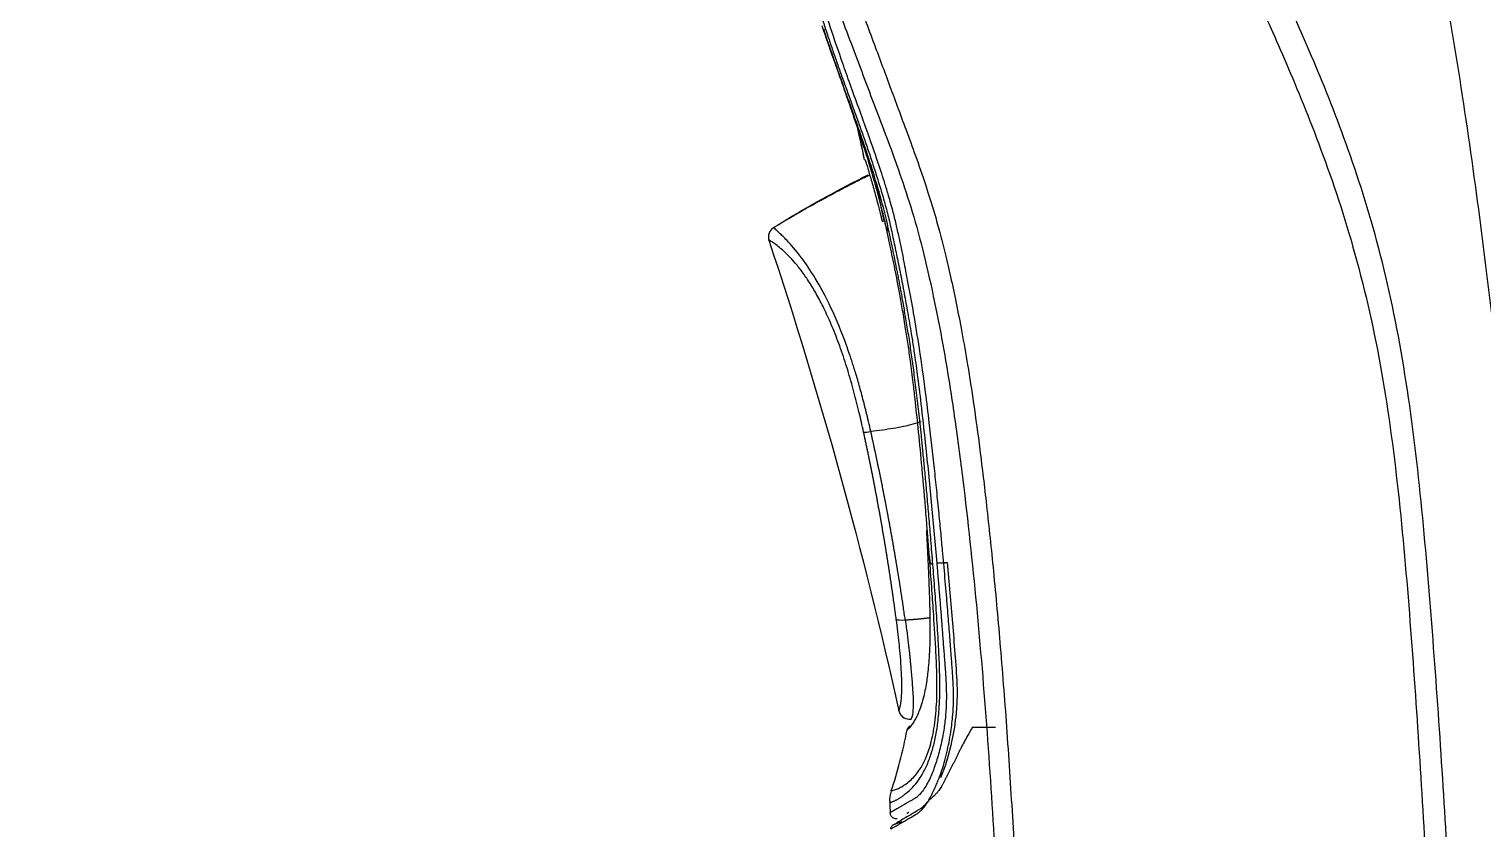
# Model space of a CAD drawing. Extents: x 0 to 1354, y 3495 to 4487.
# Drawn here: x 878.5 to 945.5, y 4024.8 to 4061.6 of the extents above; entities that cross this region are included whole.
import ezdxf

# ---------------------------------------------------------------- set-up
doc = ezdxf.new("R2010")
doc.units = 0
doc.header["$LTSCALE"] = 30
doc.header["$MEASUREMENT"] = 0
doc.layers.add('\\M+5B3DF\\M+5B4E7\\M+5CFDF', color=3, linetype='CONTINUOUS', lineweight=9)

msp = doc.modelspace()

# ---------------------------------------------------------------- linework, layer by layer
at = {"layer": '\\M+5B3DF\\M+5B4E7\\M+5CFDF', "color": 0, "lineweight": -3}
for p, q in [((917.737, 4052.979), (917.739, 4052.971)), ((912.58, 4051.862), (912.581, 4051.862)), ((912.585, 4051.863), (912.581, 4051.862)), ((912.795, 4052.444), (912.79, 4052.444)), ((919.128, 4029.836), (919.129, 4029.837)), ((919.128, 4029.836), (919.128, 4029.836)), ((918.33, 4024.981), (918.72, 4025.13))]:
    msp.add_line(p, q, dxfattribs=at)
at = {"layer": '\\M+5B3DF\\M+5B4E7\\M+5CFDF', "color": 0, "lineweight": -3, "extrusion": (0, 0, -1)}
for start, end in [(341.61012, 343.96109), (46.06836, 58.02347)]:
    msp.add_arc((-913.055, 4052.02, -0.004), 0.5, start, end, dxfattribs=at)
at = {"layer": '\\M+5B3DF\\M+5B4E7\\M+5CFDF', "color": 0, "lineweight": -3, "extrusion": (0, -4.238e-05, 1)}
msp.add_arc((919.055, 4030.33, -0.15), 0.5, 192.54001, 267.96407, dxfattribs=at)
at = {"layer": '\\M+5B3DF\\M+5B4E7\\M+5CFDF', "color": 0, "lineweight": -3, "extrusion": (9.17373e-06, -4.22539e-05, 1)}
msp.add_arc((919.055, 4030.33, -0.142), 0.5, 267.96407, 278.38471, dxfattribs=at)
at = {"layer": '\\M+5B3DF\\M+5B4E7\\M+5CFDF', "color": 0, "lineweight": -3, "extrusion": (-1.25434e-05, 3.82857e-05, 1)}
msp.add_arc((919.64, 4026.067, 0.125), 1.5, 161.62144, 182.89666, dxfattribs=at)
at = {"layer": '\\M+5B3DF\\M+5B4E7\\M+5CFDF', "color": 0, "lineweight": -3}
for centre, major_axis, ratio, start_param, end_param in [((917.249, 4055.616), (0.225, 0.109), 0.999499, 2.910541, 3.434029), ((913.06, 4052.02), (0.062, -0.496), 0.999837, 3.576267, 4.909704), ((917.402, 4043.16), (-0.488, -0.107), 0.14317, 0.319416, 1.273921), ((918.928, 4034.519), (-0.495, -0.068), 0.217472, 0.203364, 1.401073), ((919.056, 4030.331), (-0.445, 0.227), 0.999971, 0.690324, 2.007905), ((919.056, 4030.331), (-0.445, 0.227), 0.999971, 2.007905, 2.18868), ((919.192, 4029.289), (0.056, -0.244), 1, 3.70047, 4.293646), ((919.192, 4029.289), (0.056, -0.244), 1, 3.40481, 3.649994)]:
    msp.add_ellipse(centre, major_axis=major_axis, ratio=ratio, start_param=start_param, end_param=end_param, dxfattribs=at)
for points, knots in [([(892.574, 4164.649), (892.895, 4163.788), (893.272, 4162.784), (894.144, 4160.476), (895.134, 4157.869), (896.308, 4154.82), (897.556, 4151.602), (898.215, 4149.91), (900.26, 4144.695), (901.711, 4141.035), (904.653, 4133.632), (906.145, 4129.889), (909.151, 4122.391), (910.664, 4118.636), (913.722, 4111.14), (915.266, 4107.398), (918.371, 4099.944), (919.931, 4096.232), (922.277, 4090.761), (923.06, 4088.953), (924.619, 4085.399), (925.396, 4083.652), (926.929, 4080.249), (927.686, 4078.593), (929.135, 4075.462), (929.828, 4073.986), (931.088, 4071.337), (931.656, 4070.163), (932.66, 4068.087), (933.096, 4067.184), (933.905, 4065.497), (934.277, 4064.713), (934.868, 4063.442), (935.071, 4063.002), (935.498, 4062.062), (935.722, 4061.561), (936.432, 4059.95), (936.952, 4058.73), (938.031, 4055.982), (938.59, 4054.453), (939.612, 4051.158), (940.075, 4049.393), (940.838, 4045.687), (941.137, 4043.747), (941.624, 4039.814), (941.812, 4037.822), (942.144, 4033.822), (942.288, 4031.815), (942.557, 4027.794), (942.681, 4025.78), (942.906, 4021.75), (943.006, 4019.734), (943.279, 4013.679), (943.422, 4009.636), (943.535, 4005.59)], [0, 0, 0, 0, 0.03125, 0.03125, 0.0625, 0.09375, 0.09375, 0.125, 0.125, 0.1875, 0.1875, 0.25, 0.25, 0.3125, 0.3125, 0.375, 0.375, 0.4375, 0.4375, 0.46875, 0.46875, 0.5, 0.5, 0.53125, 0.53125, 0.5625, 0.5625, 0.59375, 0.59375, 0.625, 0.625, 0.65625, 0.65625, 0.671875, 0.671875, 0.6875, 0.6875, 0.71875, 0.71875, 0.75, 0.75, 0.78125, 0.78125, 0.8125, 0.8125, 0.84375, 0.84375, 0.875, 0.875, 0.90625, 0.90625, 0.9375, 0.9375, 1, 1, 1, 1]), ([(944.578, 4005.592), (944.467, 4009.627), (944.321, 4013.66), (944.037, 4019.699), (943.931, 4021.71), (943.697, 4025.729), (943.568, 4027.737), (943.292, 4031.747), (943.145, 4033.748), (942.817, 4037.737), (942.637, 4039.724), (942.184, 4043.651), (941.911, 4045.59), (941.216, 4049.31), (940.794, 4051.09), (939.832, 4054.424), (939.292, 4055.977), (938.219, 4058.801), (937.687, 4060.073), (936.706, 4062.32), (936.26, 4063.293), (935.437, 4065.049), (935.058, 4065.836), (934.25, 4067.488), (933.82, 4068.354), (932.84, 4070.326), (932.29, 4071.432), (931.057, 4073.965), (930.374, 4075.391), (928.937, 4078.448), (928.184, 4080.078), (926.652, 4083.438), (925.874, 4085.168), (924.311, 4088.693), (923.527, 4090.487), (921.176, 4095.923), (919.613, 4099.62), (916.502, 4107.045), (914.954, 4110.773), (911.889, 4118.243), (910.372, 4121.986), (907.358, 4129.459), (905.862, 4133.191), (902.906, 4140.58), (901.446, 4144.237), (899.384, 4149.465), (898.719, 4151.165), (897.461, 4154.401), (896.87, 4155.937), (895.78, 4158.793), (895.282, 4160.112), (894.411, 4162.453), (894.038, 4163.475), (893.721, 4164.352)], [0, 0, 0, 0, 0.0625, 0.0625, 0.09375, 0.09375, 0.125, 0.125, 0.15625, 0.15625, 0.1875, 0.1875, 0.21875, 0.21875, 0.25, 0.25, 0.28125, 0.28125, 0.3125, 0.3125, 0.34375, 0.34375, 0.375, 0.375, 0.40625, 0.40625, 0.4375, 0.4375, 0.46875, 0.46875, 0.5, 0.5, 0.53125, 0.53125, 0.5625, 0.5625, 0.625, 0.625, 0.6875, 0.6875, 0.75, 0.75, 0.8125, 0.8125, 0.875, 0.875, 0.90625, 0.90625, 0.9375, 0.9375, 0.96875, 0.96875, 1, 1, 1, 1]), ([(879.19, 4161.352), (879.221, 4161.271), (879.284, 4161.108), (879.385, 4160.848), (879.493, 4160.571), (879.608, 4160.274), (879.73, 4159.956), (879.861, 4159.616), (880.001, 4159.253), (880.15, 4158.864), (880.31, 4158.448), (880.48, 4158.003), (880.663, 4157.527), (880.857, 4157.018), (881.065, 4156.475), (881.286, 4155.896), (881.521, 4155.281), (881.77, 4154.629), (882.033, 4153.94), (882.31, 4153.215), (882.6, 4152.454), (882.904, 4151.657), (883.223, 4150.82), (883.557, 4149.943), (883.907, 4149.025), (884.271, 4148.069), (884.649, 4147.078), (885.039, 4146.055), (885.44, 4145.002), (885.851, 4143.925), (886.27, 4142.825), (886.697, 4141.704), (887.133, 4140.558), (887.583, 4139.376), (888.052, 4138.147), (888.542, 4136.86), (889.057, 4135.506), (889.601, 4134.079), (890.174, 4132.574), (890.78, 4130.985), (891.418, 4129.309), (892.092, 4127.542), (892.8, 4125.682), (893.545, 4123.727), (894.326, 4121.679), (895.138, 4119.547), (895.972, 4117.36), (896.81, 4115.161), (897.634, 4112.998), (898.435, 4110.897), (899.212, 4108.859), (899.969, 4106.871), (900.712, 4104.922), (901.44, 4103.013), (902.149, 4101.152), (902.84, 4099.34), (903.516, 4097.565), (904.185, 4095.808), (904.857, 4094.044), (905.537, 4092.259), (906.227, 4090.446), (906.929, 4088.605), (907.638, 4086.742), (908.35, 4084.871), (909.06, 4083.008), (909.759, 4081.17), (910.442, 4079.376), (911.101, 4077.645), (911.737, 4075.971), (912.358, 4074.339), (912.97, 4072.726), (913.577, 4071.125), (914.179, 4069.536), (914.771, 4067.967), (915.347, 4066.438), (915.891, 4064.99), (916.392, 4063.655), (916.85, 4062.434), (917.278, 4061.293), (917.68, 4060.216), (918.06, 4059.189), (918.441, 4058.167), (918.839, 4057.099), (919.27, 4055.931), (919.738, 4054.598), (920.14, 4053.333), (920.459, 4052.202), (920.703, 4051.246), (920.954, 4050.17), (921.21, 4048.966), (921.473, 4047.62), (921.744, 4046.082), (922.023, 4044.275), (922.314, 4042.119), (922.621, 4039.543), (922.939, 4036.503), (923.255, 4033.015), (923.552, 4029.159), (923.817, 4025.039), (924.046, 4020.687), (924.248, 4016.024), (924.428, 4010.96), (924.522, 4007.431), (924.571, 4005.592)], [0, 0, 0, 0, 0.003544, 0.007201, 0.01097, 0.014848, 0.018837, 0.022935, 0.027142, 0.031459, 0.035888, 0.040431, 0.045095, 0.049884, 0.054803, 0.059853, 0.065035, 0.070349, 0.07579, 0.08135, 0.087022, 0.092807, 0.09872, 0.104773, 0.110967, 0.117287, 0.123715, 0.130231, 0.136819, 0.143468, 0.150168, 0.156906, 0.163715, 0.170668, 0.177844, 0.185322, 0.193141, 0.201338, 0.209948, 0.219002, 0.228521, 0.238531, 0.249049, 0.260084, 0.271644, 0.283691, 0.296093, 0.308564, 0.320791, 0.332572, 0.343982, 0.355131, 0.366093, 0.376851, 0.387326, 0.397512, 0.40746, 0.417323, 0.427267, 0.437362, 0.447647, 0.458143, 0.468826, 0.479621, 0.490447, 0.501223, 0.511855, 0.522246, 0.532261, 0.542305, 0.552449, 0.562759, 0.573377, 0.584445, 0.595968, 0.607757, 0.619676, 0.631715, 0.643918, 0.656335, 0.669021, 0.682018, 0.695271, 0.708641, 0.722035, 0.735445, 0.742244, 0.74954, 0.757318, 0.765556, 0.774232, 0.783549, 0.793975, 0.806052, 0.820158, 0.836493, 0.855109, 0.875694, 0.897487, 0.920175, 0.944378, 0.971031, 1, 1, 1, 1]), ([(878.518, 4160.299), (878.788, 4159.6), (879.102, 4158.792), (879.652, 4157.364), (879.848, 4156.853), (880.269, 4155.758), (880.492, 4155.175), (881.198, 4153.331), (881.715, 4151.977), (882.821, 4149.077), (883.412, 4147.527), (884.644, 4144.292), (885.286, 4142.606), (886.598, 4139.156), (887.27, 4137.39), (888.63, 4133.818), (889.318, 4132.01), (890.702, 4128.375), (891.399, 4126.547), (892.795, 4122.882), (893.495, 4121.045), (894.898, 4117.367), (895.6, 4115.525), (897.707, 4109.999), (899.113, 4106.311), (901.218, 4100.788), (901.919, 4098.949), (903.318, 4095.278), (904.016, 4093.445), (905.407, 4089.797), (906.098, 4087.982), (907.472, 4084.381), (908.152, 4082.597), (909.492, 4079.083), (910.152, 4077.352), (911.115, 4074.824), (911.431, 4073.994), (912.051, 4072.364), (912.355, 4071.563), (913.239, 4069.234), (913.789, 4067.776), (914.536, 4065.795), (914.771, 4065.17), (915.21, 4063.998), (915.414, 4063.448), (915.805, 4062.409), (915.99, 4061.918), (916.343, 4060.98), (916.512, 4060.534), (916.996, 4059.241), (917.299, 4058.44), (917.791, 4057.152), (917.961, 4056.707), (918.314, 4055.754), (918.499, 4055.245), (918.875, 4054.149), (919.064, 4053.563), (919.433, 4052.312), (919.61, 4051.646), (919.949, 4050.235), (920.113, 4049.491), (920.432, 4047.93), (920.585, 4047.111), (920.876, 4045.403), (921.013, 4044.516), (921.272, 4042.701), (921.394, 4041.775), (921.742, 4038.957), (921.95, 4037.03), (922.317, 4033.144), (922.48, 4031.183), (922.77, 4027.258), (922.895, 4025.292), (923.116, 4021.357), (923.212, 4019.388), (923.467, 4013.479), (923.594, 4009.536), (923.694, 4005.592)], [0, 0, 0, 0, 0.03125, 0.03125, 0.046875, 0.046875, 0.0625, 0.0625, 0.09375, 0.09375, 0.125, 0.125, 0.15625, 0.15625, 0.1875, 0.1875, 0.21875, 0.21875, 0.25, 0.25, 0.28125, 0.28125, 0.3125, 0.3125, 0.375, 0.375, 0.40625, 0.40625, 0.4375, 0.4375, 0.46875, 0.46875, 0.5, 0.5, 0.53125, 0.53125, 0.546875, 0.546875, 0.5625, 0.5625, 0.59375, 0.59375, 0.609375, 0.609375, 0.625, 0.625, 0.640625, 0.640625, 0.65625, 0.65625, 0.6875, 0.6875, 0.703125, 0.703125, 0.71875, 0.71875, 0.734375, 0.734375, 0.75, 0.75, 0.765625, 0.765625, 0.78125, 0.78125, 0.796875, 0.796875, 0.8125, 0.8125, 0.84375, 0.84375, 0.875, 0.875, 0.90625, 0.90625, 0.9375, 0.9375, 1, 1, 1, 1]), ([(920.634, 4036.981), (920.615, 4037.183), (920.573, 4037.643), (920.501, 4038.411), (920.412, 4039.337), (920.311, 4040.339), (920.165, 4041.744), (919.997, 4043.251), (919.771, 4045.101), (919.533, 4046.806), (919.26, 4048.445), (919.05, 4049.605), (918.903, 4050.388), (918.793, 4050.958), (918.682, 4051.507), (918.558, 4052.094), (918.422, 4052.692), (918.26, 4053.33), (918.081, 4053.957), (917.902, 4054.544), (917.709, 4055.14), (917.44, 4055.941), (917.09, 4056.926), (916.696, 4058.008), (916.329, 4059.019), (915.898, 4060.232), (915.467, 4061.5), (915.04, 4062.747), (914.73, 4063.639), (914.479, 4064.36), (913.996, 4065.75), (913.381, 4067.477), (912.634, 4069.513), (912.078, 4071.014), (911.429, 4072.757), (910.684, 4074.741), (909.845, 4076.964), (908.916, 4079.424), (907.894, 4082.118), (906.382, 4086.105), (904.455, 4091.178), (902.224, 4097.058), (900.212, 4102.364), (898.419, 4107.08), (896.853, 4111.202), (895.515, 4114.727), (894.404, 4117.654), (893.52, 4119.983), (892.863, 4121.715), (892.432, 4122.852), (891.536, 4125.215), (890.225, 4128.678), (888.557, 4133.091), (887.266, 4136.515), (885.939, 4140.033), (884.539, 4143.749), (883.067, 4147.64), (881.865, 4150.796), (880.92, 4153.27), (880.199, 4155.136), (879.671, 4156.478), (879.297, 4157.42), (879.044, 4158.055), (878.887, 4158.445), (878.813, 4158.63), (878.789, 4158.69)], [0, 0, 0, 0, 0.003976, 0.009037, 0.015181, 0.02234, 0.029033, 0.04339, 0.053009, 0.067553, 0.080041, 0.090497, 0.096214, 0.100508, 0.105868, 0.11143, 0.117193, 0.123269, 0.130297, 0.136094, 0.141538, 0.149425, 0.163015, 0.17726, 0.192999, 0.207436, 0.232823, 0.251111, 0.25955, 0.267329, 0.277588, 0.307897, 0.319194, 0.331856, 0.345879, 0.361259, 0.378, 0.3961, 0.415561, 0.436382, 0.481194, 0.521892, 0.558479, 0.590959, 0.619335, 0.643607, 0.663774, 0.679837, 0.691795, 0.699649, 0.703397, 0.740803, 0.771616, 0.795835, 0.813454, 0.847523, 0.878173, 0.905401, 0.929204, 0.949582, 0.966531, 0.980047, 0.990129, 0.99678, 1, 1, 1, 1]), ([(948.636, 4005.591), (948.59, 4007.051), (948.493, 4009.971), (948.273, 4015.808), (948.004, 4021.644), (947.671, 4027.479), (947.386, 4031.851), (947.058, 4036.23), (946.653, 4040.965), (946.129, 4046.244), (945.431, 4052.169), (944.597, 4058.151), (943.63, 4064.07), (942.547, 4069.793), (941.377, 4075.193), (940.371, 4079.318), (939.581, 4082.338), (938.936, 4084.696), (938.24, 4087.122), (937.23, 4090.478), (936.242, 4093.545), (935.261, 4096.423), (934.523, 4098.511), (933.778, 4100.549), (933.018, 4102.56), (932.236, 4104.566), (931.422, 4106.589), (930.567, 4108.651), (929.659, 4110.771), (928.688, 4112.971), (927.641, 4115.266), (926.497, 4117.692), (925.405, 4119.93), (924.312, 4122.106), (922.849, 4124.942), (920.693, 4128.945), (917.67, 4134.206), (914.342, 4139.619), (910.87, 4144.915), (907.449, 4149.844), (904.829, 4153.45), (902.98, 4155.931), (901.876, 4157.393), (901.226, 4158.244), (900.948, 4158.607), (900.931, 4158.629)], [0, 0, 0, 0, 0.023856, 0.047713, 0.095426, 0.119282, 0.143139, 0.166995, 0.190851, 0.221179, 0.251506, 0.281834, 0.312162, 0.342489, 0.372817, 0.403144, 0.418308, 0.433472, 0.454288, 0.475105, 0.516738, 0.537554, 0.558371, 0.579187, 0.600004, 0.62082, 0.641637, 0.662453, 0.68327, 0.704086, 0.724903, 0.745719, 0.766536, 0.780458, 0.794381, 0.822225, 0.85007, 0.877915, 0.90576, 0.933604, 0.961449, 0.975371, 0.989294, 0.999326, 1, 1, 1, 1]), ([(878.942, 4157.944), (878.973, 4157.867), (879.037, 4157.709), (879.14, 4157.455), (879.25, 4157.18), (879.371, 4156.882), (879.501, 4156.558), (879.643, 4156.205), (879.797, 4155.82), (879.964, 4155.399), (880.144, 4154.941), (880.339, 4154.441), (880.549, 4153.901), (880.774, 4153.32), (881.016, 4152.696), (881.273, 4152.029), (881.548, 4151.311), (881.841, 4150.54), (882.152, 4149.721), (882.48, 4148.856), (882.827, 4147.945), (883.192, 4146.984), (883.575, 4145.969), (883.976, 4144.905), (884.395, 4143.795), (884.833, 4142.636), (885.287, 4141.425), (885.757, 4140.172), (886.245, 4138.876), (886.748, 4137.535), (887.267, 4136.155), (887.801, 4134.735), (888.35, 4133.275), (888.913, 4131.778), (889.491, 4130.245), (890.082, 4128.677), (890.686, 4127.074), (891.304, 4125.438), (891.935, 4123.77), (892.578, 4122.068), (893.235, 4120.335), (893.903, 4118.57), (894.584, 4116.773), (895.278, 4114.946), (895.982, 4113.087), (896.698, 4111.197), (897.426, 4109.277), (898.166, 4107.327), (898.918, 4105.346), (899.681, 4103.337), (900.453, 4101.297), (901.237, 4099.229), (902.031, 4097.133), (902.835, 4095.01), (903.65, 4092.861), (904.472, 4090.689), (905.304, 4088.496), (906.142, 4086.286), (906.983, 4084.063), (907.7, 4082.173), (908.287, 4080.621), (908.745, 4079.408), (909.198, 4078.206), (909.647, 4077.016), (910.091, 4075.839), (910.525, 4074.681), (910.952, 4073.541), (911.367, 4072.425), (911.769, 4071.338), (912.159, 4070.281), (912.528, 4069.267), (912.88, 4068.294), (913.212, 4067.366), (913.517, 4066.496), (913.806, 4065.67), (914.064, 4064.906), (914.311, 4064.178), (914.549, 4063.486), (914.767, 4062.835), (914.979, 4062.207), (915.179, 4061.606), (915.375, 4061.02), (915.571, 4060.444), (915.772, 4059.865), (915.983, 4059.274), (916.205, 4058.663), (916.435, 4058.03), (916.66, 4057.404), (916.884, 4056.777), (917.101, 4056.159), (917.317, 4055.513), (917.537, 4054.834), (917.757, 4054.123), (917.968, 4053.389), (918.153, 4052.646), (918.316, 4051.894), (918.475, 4051.115), (918.645, 4050.288), (918.813, 4049.423), (918.97, 4048.524), (919.1, 4047.785), (919.204, 4047.14), (919.303, 4046.481), (919.444, 4045.451), (919.621, 4044.024), (919.787, 4042.492), (919.945, 4040.987), (920.073, 4039.66), (920.192, 4038.338), (920.271, 4037.454), (920.31, 4037.015)], [0, 0, 0, 0, 0.004064, 0.008338, 0.012822, 0.017515, 0.022417, 0.027527, 0.032846, 0.038374, 0.044111, 0.050058, 0.056216, 0.062585, 0.069164, 0.075952, 0.082946, 0.090152, 0.097572, 0.105204, 0.113045, 0.121092, 0.12935, 0.137821, 0.146504, 0.155392, 0.164494, 0.17381, 0.183336, 0.193072, 0.203021, 0.213179, 0.223549, 0.234132, 0.244925, 0.255929, 0.267144, 0.278572, 0.290209, 0.302057, 0.314116, 0.326385, 0.338865, 0.351555, 0.364455, 0.377566, 0.390888, 0.40442, 0.418161, 0.432112, 0.446275, 0.460646, 0.475227, 0.49002, 0.50502, 0.52023, 0.53565, 0.551277, 0.567115, 0.58316, 0.592044, 0.600928, 0.609812, 0.618697, 0.627579, 0.63646, 0.64534, 0.654216, 0.663094, 0.671969, 0.68084, 0.689715, 0.698586, 0.707459, 0.716333, 0.72521, 0.734098, 0.742981, 0.751867, 0.760754, 0.769643, 0.778535, 0.787431, 0.796331, 0.805231, 0.814129, 0.823024, 0.831921, 0.839262, 0.846596, 0.853929, 0.861261, 0.868588, 0.875901, 0.883207, 0.890525, 0.897862, 0.905201, 0.912528, 0.919862, 0.927195, 0.929512, 0.934403, 0.941873, 0.951919, 0.96455, 0.973562, 0.982471, 0.991284, 1, 1, 1, 1]), ([(917.911, 4052.775), (917.879, 4052.913), (917.809, 4053.209), (917.692, 4053.665), (917.559, 4054.16), (917.355, 4054.878), (917.058, 4055.85), (916.657, 4057.081), (916.221, 4058.339), (915.849, 4059.385), (915.552, 4060.223), (915.304, 4060.933), (915.134, 4061.429), (915.037, 4061.714), (915.031, 4061.731)], [0, 0, 0, 0, 0.037063, 0.079472, 0.122139, 0.170857, 0.275703, 0.395818, 0.542898, 0.69627, 0.787496, 0.878901, 0.992405, 1, 1, 1, 1]), ([(918.119, 4052.25), (918.01, 4052.752), (917.885, 4053.249), (917.62, 4054.214), (917.479, 4054.682), (917.055, 4056.028), (916.774, 4056.84), (916.248, 4058.32), (916.003, 4058.991), (915.544, 4060.288), (915.329, 4060.915), (915.104, 4061.577)], [0, 0, 0, 0, 0.125, 0.125, 0.25, 0.25, 0.5, 0.5, 0.75, 0.75, 1, 1, 1, 1]), ([(917, 4055.571), (917, 4055.57), (917.002, 4055.567), (917.004, 4055.563), (917.005, 4055.561)], [0, 0, 0, 0, 0.309541, 1, 1, 1, 1]), ([(912.79, 4052.444), (913.96, 4053.175), (915.409, 4053.997), (916.895, 4054.746), (917.15, 4054.872)], [0, 0, 0, 0, 0.829153, 1, 1, 1, 1]), ([(912.795, 4052.444), (912.81, 4052.454), (912.84, 4052.472), (912.885, 4052.5), (912.93, 4052.527), (912.975, 4052.555), (913.02, 4052.582), (913.065, 4052.609), (913.11, 4052.637), (913.155, 4052.664), (913.2, 4052.691), (913.245, 4052.718), (913.29, 4052.745), (913.336, 4052.772), (913.381, 4052.799), (913.426, 4052.825), (913.524, 4052.884), (913.675, 4052.972), (913.876, 4053.089), (914.054, 4053.19), (914.206, 4053.277), (914.331, 4053.347), (914.447, 4053.412), (914.552, 4053.471), (914.647, 4053.523), (914.72, 4053.564), (914.781, 4053.598), (914.834, 4053.627), (914.893, 4053.66), (914.959, 4053.696), (915.032, 4053.737), (915.141, 4053.796), (915.297, 4053.881), (915.496, 4053.989), (915.736, 4054.117), (915.976, 4054.243), (916.209, 4054.363), (916.396, 4054.459), (916.559, 4054.542), (916.697, 4054.611), (916.858, 4054.692), (917.029, 4054.776), (917.163, 4054.842), (917.219, 4054.869)], [0, 0, 0, 0, 0.012191, 0.024343, 0.036456, 0.048527, 0.060557, 0.072545, 0.084489, 0.096388, 0.108243, 0.120052, 0.131814, 0.143529, 0.155196, 0.166815, 0.178385, 0.230939, 0.28116, 0.329027, 0.360957, 0.390419, 0.417434, 0.442029, 0.462401, 0.480625, 0.490508, 0.501789, 0.514472, 0.528561, 0.544058, 0.560963, 0.597832, 0.642639, 0.686634, 0.748749, 0.792868, 0.831797, 0.865552, 0.894142, 0.917574, 0.9651, 1, 1, 1, 1]), ([(917.754, 4052.914), (917.756, 4052.904), (917.761, 4052.884), (917.769, 4052.854), (917.777, 4052.823), (917.784, 4052.793), (917.792, 4052.762), (917.797, 4052.742), (917.8, 4052.731)], [0, 0, 0, 0, 0.166793, 0.333528, 0.500211, 0.666847, 0.833442, 1, 1, 1, 1]), ([(919.991, 4037.065), (919.978, 4037.232), (919.944, 4037.676), (919.891, 4038.341), (919.837, 4039.013), (919.749, 4040.09), (919.628, 4041.49), (919.467, 4043.149), (919.334, 4044.375), (919.215, 4045.398), (919.109, 4046.233), (918.994, 4047.063), (918.873, 4047.837), (918.741, 4048.618), (918.614, 4049.351), (918.496, 4049.984), (918.385, 4050.547), (918.275, 4051.078), (918.162, 4051.626), (918.043, 4052.192), (917.956, 4052.577), (917.911, 4052.775)], [0, 0, 0, 0, 0.028529, 0.075685, 0.113972, 0.143867, 0.261493, 0.357044, 0.436102, 0.480933, 0.543093, 0.590575, 0.637651, 0.692424, 0.743147, 0.787074, 0.826678, 0.865668, 0.904545, 0.95121, 1, 1, 1, 1]), ([(916.943, 4043.037), (916.91, 4043.191), (916.844, 4043.488), (916.737, 4043.947), (916.623, 4044.41), (916.452, 4045.067), (916.215, 4045.897), (915.895, 4046.871), (915.554, 4047.768), (915.208, 4048.553), (914.866, 4049.228), (914.527, 4049.81), (914.192, 4050.311), (913.863, 4050.739), (913.547, 4051.092), (913.254, 4051.375), (912.997, 4051.594), (912.825, 4051.722), (912.716, 4051.795), (912.651, 4051.835), (912.604, 4051.859), (912.592, 4051.861), (912.585, 4051.863)], [0, 0, 0, 0, 0.029305, 0.056597, 0.087438, 0.117548, 0.182085, 0.246278, 0.306775, 0.361942, 0.413092, 0.462691, 0.514263, 0.56751, 0.625595, 0.689267, 0.758048, 0.832724, 0.873016, 0.914304, 0.956621, 1, 1, 1, 1]), ([(917.274, 4043.062), (917.24, 4043.215), (917.172, 4043.513), (917.069, 4043.947), (916.966, 4044.356), (916.866, 4044.74), (916.768, 4045.098), (916.673, 4045.429), (916.582, 4045.735), (916.495, 4046.014), (916.414, 4046.267), (916.339, 4046.494), (916.27, 4046.695), (916.209, 4046.87), (915.955, 4047.58), (915.472, 4048.762), (914.724, 4050.148), (913.987, 4051.221), (913.51, 4051.759), (913.22, 4052.055), (913.065, 4052.203), (912.945, 4052.312), (912.861, 4052.386), (912.808, 4052.432), (912.799, 4052.44), (912.795, 4052.444)], [0, 0, 0, 0, 0.028094, 0.054657, 0.079687, 0.103183, 0.125139, 0.145545, 0.164399, 0.181699, 0.197441, 0.211617, 0.224217, 0.235234, 0.244663, 0.35928, 0.465682, 0.563315, 0.6954, 0.7472, 0.798522, 0.849426, 0.899963, 0.950151, 1, 1, 1, 1]), ([(919.59, 4043.509), (919.552, 4043.497), (919.427, 4043.457), (919.156, 4043.38), (918.767, 4043.289), (918.298, 4043.201), (917.796, 4043.125), (917.453, 4043.084), (917.274, 4043.062)], [0, 0, 0, 0, 0.049745, 0.165041, 0.352835, 0.552721, 0.767398, 1, 1, 1, 1]), ([(918.446, 4034.431), (918.439, 4034.479), (918.426, 4034.575), (918.407, 4034.719), (918.387, 4034.864), (918.367, 4035.01), (918.346, 4035.157), (918.325, 4035.306), (918.304, 4035.455), (918.282, 4035.605), (918.26, 4035.757), (918.238, 4035.909), (918.215, 4036.063), (918.192, 4036.218), (918.169, 4036.373), (918.145, 4036.53), (918.12, 4036.688), (918.096, 4036.847), (918.071, 4037.006), (918.045, 4037.167), (918.019, 4037.329), (917.993, 4037.492), (917.966, 4037.656), (917.939, 4037.821), (917.912, 4037.987), (917.884, 4038.154), (917.855, 4038.322), (917.826, 4038.491), (917.797, 4038.661), (917.767, 4038.832), (917.737, 4039.004), (917.706, 4039.177), (917.675, 4039.351), (917.643, 4039.526), (917.611, 4039.702), (917.579, 4039.879), (917.545, 4040.057), (917.512, 4040.236), (917.478, 4040.416), (917.443, 4040.597), (917.408, 4040.779), (917.372, 4040.962), (917.336, 4041.146), (917.299, 4041.331), (917.262, 4041.516), (917.224, 4041.703), (917.186, 4041.891), (917.147, 4042.08), (917.107, 4042.269), (917.067, 4042.46), (917.026, 4042.651), (916.985, 4042.844), (916.957, 4042.973), (916.943, 4043.037)], [0, 0, 0, 0, 0.016653, 0.033427, 0.050322, 0.067338, 0.084474, 0.101731, 0.119109, 0.136606, 0.154223, 0.17196, 0.189817, 0.207792, 0.225887, 0.244102, 0.262434, 0.280886, 0.299456, 0.318144, 0.33695, 0.355875, 0.374917, 0.394076, 0.413353, 0.432747, 0.452258, 0.471886, 0.49163, 0.511491, 0.531468, 0.551561, 0.57177, 0.592095, 0.612535, 0.63309, 0.653761, 0.674546, 0.695447, 0.716462, 0.737591, 0.758834, 0.780192, 0.801663, 0.823249, 0.844947, 0.866759, 0.888684, 0.910722, 0.932873, 0.955136, 0.977512, 1, 1, 1, 1]), ([(918.859, 4034.402), (918.852, 4034.45), (918.838, 4034.547), (918.817, 4034.693), (918.795, 4034.839), (918.773, 4034.985), (918.752, 4035.131), (918.73, 4035.278), (918.707, 4035.424), (918.685, 4035.571), (918.662, 4035.718), (918.639, 4035.864), (918.616, 4036.012), (918.593, 4036.159), (918.569, 4036.306), (918.545, 4036.453), (918.521, 4036.601), (918.497, 4036.749), (918.473, 4036.896), (918.448, 4037.044), (918.423, 4037.192), (918.398, 4037.341), (918.373, 4037.489), (918.347, 4037.637), (918.322, 4037.786), (918.296, 4037.935), (918.269, 4038.084), (918.243, 4038.233), (918.216, 4038.382), (918.189, 4038.531), (918.162, 4038.68), (918.135, 4038.83), (918.107, 4038.979), (918.08, 4039.129), (918.052, 4039.279), (918.023, 4039.429), (917.995, 4039.579), (917.966, 4039.729), (917.937, 4039.879), (917.908, 4040.03), (917.878, 4040.18), (917.849, 4040.331), (917.819, 4040.482), (917.789, 4040.633), (917.758, 4040.784), (917.728, 4040.935), (917.697, 4041.086), (917.666, 4041.237), (917.635, 4041.389), (917.603, 4041.54), (917.571, 4041.692), (917.539, 4041.844), (917.507, 4041.996), (917.474, 4042.148), (917.442, 4042.3), (917.409, 4042.452), (917.375, 4042.605), (917.342, 4042.757), (917.308, 4042.91), (917.285, 4043.011), (917.274, 4043.062)], [0, 0, 0, 0, 0.016833, 0.033681, 0.050543, 0.067419, 0.08431, 0.101215, 0.118134, 0.135068, 0.152016, 0.168979, 0.185955, 0.202946, 0.219952, 0.236972, 0.254006, 0.271054, 0.288117, 0.305193, 0.322285, 0.33939, 0.35651, 0.373644, 0.390792, 0.407954, 0.425131, 0.442322, 0.459528, 0.476748, 0.493982, 0.51123, 0.528493, 0.54577, 0.563061, 0.580367, 0.597687, 0.615021, 0.63237, 0.649733, 0.667111, 0.684503, 0.701909, 0.719329, 0.736764, 0.754213, 0.771677, 0.789155, 0.806647, 0.824153, 0.841674, 0.859209, 0.876758, 0.894321, 0.911899, 0.929491, 0.947097, 0.964717, 0.982351, 1, 1, 1, 1]), ([(919.843, 4038.312), (919.846, 4038.258), (919.852, 4038.148), (919.861, 4037.979), (919.87, 4037.805), (919.879, 4037.624), (919.888, 4037.438), (919.897, 4037.245), (919.906, 4037.046), (919.918, 4036.784), (919.932, 4036.472), (919.946, 4036.125), (919.957, 4035.819), (919.966, 4035.549), (919.974, 4035.308), (919.981, 4035.079), (919.986, 4034.864), (919.99, 4034.662), (919.992, 4034.533), (919.993, 4034.47)], [0, 0, 0, 0, 0.042174, 0.085891, 0.131176, 0.178057, 0.226559, 0.276709, 0.328535, 0.382063, 0.481123, 0.571664, 0.65344, 0.719775, 0.782743, 0.842301, 0.898404, 0.950994, 1, 1, 1, 1]), ([(919.843, 4038.312), (919.852, 4038.246), (919.869, 4038.116), (919.892, 4037.934), (919.914, 4037.765), (919.93, 4037.636), (919.939, 4037.564), (919.942, 4037.54)], [0, 0, 0, 0, 0.231187, 0.456662, 0.677132, 0.893312, 1, 1, 1, 1]), ([(919.966, 4037.332), (919.97, 4037.299), (919.977, 4037.231), (919.986, 4037.14), (919.99, 4037.09), (919.991, 4037.065)], [0, 0, 0, 0, 0.305142, 0.652849, 1, 1, 1, 1]), ([(918.142, 4025.991), (918.143, 4025.991), (918.144, 4025.992), (918.158, 4025.996), (918.179, 4026.003), (918.207, 4026.013), (918.241, 4026.024), (918.28, 4026.039), (918.322, 4026.056), (918.368, 4026.076), (918.416, 4026.1), (918.466, 4026.126), (918.516, 4026.154), (918.566, 4026.184), (918.615, 4026.214), (918.663, 4026.246), (918.708, 4026.277), (918.751, 4026.307), (918.791, 4026.336), (918.827, 4026.364), (918.86, 4026.389), (918.89, 4026.413), (918.915, 4026.433), (918.936, 4026.45), (918.952, 4026.464), (918.964, 4026.474), (918.971, 4026.48), (919.05, 4026.548), (919.211, 4026.696), (919.464, 4027), (919.716, 4027.408), (919.944, 4027.906), (920.131, 4028.474), (920.253, 4028.99), (920.327, 4029.424), (920.375, 4029.787), (920.41, 4030.153), (920.441, 4030.611), (920.455, 4031.132), (920.451, 4031.901), (920.423, 4032.622), (920.374, 4033.561), (920.312, 4034.544), (920.225, 4035.766), (920.162, 4036.565), (920.13, 4036.964)], [0, 0, 0, 0, 0.025434, 0.04987, 0.07332, 0.095793, 0.117296, 0.137822, 0.157364, 0.175914, 0.19347, 0.210029, 0.225588, 0.240146, 0.253702, 0.266255, 0.277806, 0.288356, 0.297906, 0.306459, 0.314014, 0.320572, 0.326134, 0.330698, 0.334264, 0.336833, 0.338402, 0.338974, 0.387679, 0.436602, 0.483552, 0.528095, 0.568423, 0.605656, 0.624086, 0.643068, 0.665362, 0.682161, 0.714085, 0.743991, 0.796615, 0.820102, 0.881996, 0.941039, 1, 1, 1, 1]), ([(920.31, 4037.015), (920.328, 4036.798), (920.365, 4036.364), (920.419, 4035.711), (920.473, 4035.057), (920.525, 4034.403), (920.576, 4033.747), (920.624, 4033.09), (920.676, 4032.433), (920.724, 4031.779), (920.757, 4031.13), (920.752, 4030.588), (920.728, 4030.153), (920.698, 4029.816), (920.657, 4029.49), (920.579, 4029.008), (920.45, 4028.391), (920.242, 4027.706), (920.041, 4027.194), (919.854, 4026.826), (919.692, 4026.57), (919.553, 4026.4), (919.446, 4026.295), (919.352, 4026.217), (919.244, 4026.145), (919.109, 4026.07), (918.968, 4025.998), (918.828, 4025.913), (918.699, 4025.836), (918.616, 4025.788), (918.56, 4025.755), (918.519, 4025.732), (918.458, 4025.697), (918.384, 4025.654), (918.305, 4025.608), (918.233, 4025.565), (918.177, 4025.54), (918.169, 4025.531), (918.165, 4025.526)], [0, 0, 0, 0, 0.03055, 0.061101, 0.091654, 0.1222, 0.152722, 0.183312, 0.213866, 0.244289, 0.274443, 0.304375, 0.321134, 0.337856, 0.354587, 0.3714, 0.414743, 0.45815, 0.502063, 0.527571, 0.555762, 0.584072, 0.597417, 0.609923, 0.631884, 0.653956, 0.683469, 0.712994, 0.742476, 0.771966, 0.776616, 0.788079, 0.80636, 0.831461, 0.863376, 0.902078, 0.947597, 1, 1, 1, 1]), ([(918.201, 4024.784), (918.201, 4024.785), (918.201, 4024.786), (918.202, 4024.788), (918.205, 4024.79), (918.21, 4024.794), (918.221, 4024.801), (918.239, 4024.812), (918.267, 4024.828), (918.308, 4024.852), (918.367, 4024.885), (918.449, 4024.932), (918.557, 4024.993), (918.696, 4025.073), (918.869, 4025.174), (919.079, 4025.299), (919.285, 4025.405), (919.46, 4025.526), (919.609, 4025.649), (919.759, 4025.817), (919.915, 4026.052), (920.05, 4026.295), (920.175, 4026.548), (920.278, 4026.779), (920.39, 4027.046), (920.515, 4027.378), (920.653, 4027.815), (920.812, 4028.427), (920.956, 4029.169), (921.049, 4029.963), (921.079, 4030.544), (921.082, 4030.925), (921.077, 4031.233), (921.062, 4031.602), (921.027, 4032.126), (920.973, 4032.804), (920.912, 4033.634), (920.834, 4034.617), (920.741, 4035.751), (920.67, 4036.554), (920.633, 4036.981)], [0, 0, 0, 0, 0.003743, 0.010361, 0.019855, 0.032224, 0.047468, 0.065588, 0.086584, 0.110458, 0.137213, 0.166849, 0.199358, 0.234733, 0.27297, 0.31406, 0.358072, 0.379649, 0.399034, 0.428231, 0.449225, 0.472785, 0.493115, 0.51023, 0.524139, 0.549708, 0.576048, 0.603149, 0.652515, 0.690528, 0.717213, 0.732549, 0.742073, 0.758478, 0.781716, 0.811714, 0.848518, 0.892187, 0.94268, 1, 1, 1, 1]), ([(920.168, 4034.639), (920.168, 4034.639), (920.143, 4035.013), (920.087, 4035.823), (920.025, 4036.631), (919.992, 4037.065)], [0, 0, 0, 0, 0.000049, 0.461872, 1, 1, 1, 1]), ([(920.713, 4037.026), (920.675, 4037.019), (920.633, 4037.014), (920.555, 4037.007), (920.52, 4037.004), (920.454, 4037.003), (920.419, 4037.003), (920.357, 4037.006), (920.329, 4037.01), (920.31, 4037.015)], [0, 0, 0, 0, 0.25, 0.25, 0.5, 0.5, 0.75, 0.75, 1, 1, 1, 1]), ([(920.796, 4037.046), (920.88, 4036.118), (920.959, 4035.184), (921.072, 4033.782), (921.107, 4033.315), (921.181, 4032.375), (921.221, 4031.907), (921.245, 4031.216), (921.248, 4030.988), (921.235, 4030.54), (921.221, 4030.319), (921.159, 4029.668), (921.093, 4029.252), (920.874, 4028.213), (920.692, 4027.629), (920.489, 4027.139)], [0, 0, 0, 0, 0.261592, 0.261592, 0.392388, 0.392388, 0.523184, 0.523184, 0.588582, 0.588582, 0.653979, 0.653979, 0.784775, 0.784775, 1, 1, 1, 1]), ([(920.633, 4036.981), (920.615, 4036.985), (920.609, 4036.991), (920.61, 4037.001), (920.616, 4037.006), (920.639, 4037.017), (920.658, 4037.023), (920.716, 4037.036), (920.755, 4037.042), (920.796, 4037.046)], [0, 0, 0, 0, 0.25, 0.25, 0.5, 0.5, 0.75, 0.75, 1, 1, 1, 1]), ([(918.216, 4026.54), (918.217, 4026.54), (918.219, 4026.54), (918.23, 4026.542), (918.246, 4026.545), (918.265, 4026.549), (918.298, 4026.556), (918.357, 4026.572), (918.471, 4026.609), (918.633, 4026.686), (918.842, 4026.813), (919.063, 4026.981), (919.34, 4027.245), (919.626, 4027.644), (919.862, 4028.173), (920.05, 4028.732), (920.223, 4029.515), (920.306, 4030.461), (920.322, 4031.252), (920.313, 4031.998), (920.266, 4033.126), (920.207, 4034.058), (920.168, 4034.639)], [0, 0, 0, 0, 0.028923, 0.055082, 0.078474, 0.099097, 0.116951, 0.168301, 0.219698, 0.289117, 0.352559, 0.411181, 0.46658, 0.554081, 0.602585, 0.632674, 0.700225, 0.770206, 0.805588, 0.839253, 0.899804, 1, 1, 1, 1]), ([(918.568, 4030.223), (918.569, 4030.225), (918.57, 4030.228), (918.576, 4030.24), (918.581, 4030.254), (918.593, 4030.283), (918.614, 4030.349), (918.646, 4030.488), (918.675, 4030.691), (918.695, 4030.931), (918.705, 4031.254), (918.699, 4031.702), (918.673, 4032.247), (918.629, 4032.807), (918.576, 4033.352), (918.518, 4033.873), (918.471, 4034.238), (918.446, 4034.431)], [0, 0, 0, 0, 0.051331, 0.096147, 0.134435, 0.166183, 0.272259, 0.39671, 0.476538, 0.544657, 0.621708, 0.691845, 0.760303, 0.833035, 0.88494, 0.939222, 1, 1, 1, 1]), ([(918.859, 4034.402), (918.878, 4034.403), (918.915, 4034.404), (918.971, 4034.407), (919.026, 4034.411), (919.081, 4034.414), (919.136, 4034.418), (919.191, 4034.422), (919.245, 4034.426), (919.299, 4034.43), (919.352, 4034.434), (919.405, 4034.439), (919.458, 4034.444), (919.51, 4034.448), (919.562, 4034.454), (919.614, 4034.459), (919.665, 4034.464), (919.717, 4034.47), (919.767, 4034.476), (919.818, 4034.482), (919.868, 4034.488), (919.918, 4034.494), (919.954, 4034.499), (919.972, 4034.501), (919.975, 4034.501)], [0, 0, 0, 0, 0.050462, 0.10057, 0.150332, 0.199752, 0.248838, 0.297597, 0.346034, 0.394156, 0.441969, 0.489479, 0.536691, 0.583612, 0.630248, 0.676603, 0.722684, 0.768495, 0.814043, 0.859333, 0.90437, 0.949158, 0.993703, 1, 1, 1, 1]), ([(918.859, 4034.402), (918.875, 4034.282), (918.907, 4034.055), (918.949, 4033.734), (918.985, 4033.446), (919.015, 4033.188), (919.042, 4032.954), (919.064, 4032.743), (919.084, 4032.551), (919.101, 4032.376), (919.116, 4032.216), (919.148, 4031.874), (919.184, 4031.423), (919.213, 4030.976), (919.232, 4030.562), (919.217, 4030.226), (919.19, 4030.022), (919.158, 4029.911), (919.136, 4029.853), (919.131, 4029.842), (919.129, 4029.837)], [0, 0, 0, 0, 0.035431, 0.067228, 0.095955, 0.122066, 0.145935, 0.167871, 0.188132, 0.206932, 0.224452, 0.240843, 0.32248, 0.388522, 0.444133, 0.564315, 0.691974, 0.786543, 0.889452, 1, 1, 1, 1]), ([(919.974, 4032.974), (919.971, 4032.913), (919.96, 4032.69), (919.934, 4032.333), (919.894, 4031.943), (919.826, 4031.439), (919.718, 4030.875), (919.573, 4030.392), (919.443, 4030.067), (919.327, 4029.834), (919.214, 4029.647), (919.12, 4029.519), (919.047, 4029.432), (919.001, 4029.383), (918.969, 4029.353), (918.959, 4029.343), (918.953, 4029.338)], [0, 0, 0, 0, 0.020642, 0.076183, 0.125578, 0.16409, 0.272341, 0.373871, 0.446246, 0.527857, 0.615633, 0.71433, 0.791889, 0.876819, 0.934329, 1, 1, 1, 1]), ([(918.953, 4029.338), (918.953, 4029.338), (918.952, 4029.337), (918.95, 4029.337), (918.949, 4029.337), (918.948, 4029.337), (918.947, 4029.337), (918.946, 4029.337), (918.946, 4029.337), (918.946, 4029.337)], [0, 0, 0, 0, 0.136659, 0.275404, 0.416224, 0.559107, 0.70404, 0.851009, 1, 1, 1, 1]), ([(918.946, 4029.337), (918.946, 4029.337), (918.946, 4029.337), (918.947, 4029.337), (918.947, 4029.337), (918.948, 4029.337), (918.949, 4029.337), (918.95, 4029.337), (918.952, 4029.337), (918.953, 4029.338), (918.953, 4029.338)], [0, 0, 0, 0, 0.131165, 0.260588, 0.38826, 0.514169, 0.638306, 0.760663, 0.88123, 1, 1, 1, 1]), ([(918.953, 4029.338), (918.954, 4029.34), (918.955, 4029.346), (918.957, 4029.354), (918.959, 4029.362), (918.962, 4029.371), (918.965, 4029.379), (918.968, 4029.387), (918.972, 4029.396), (918.976, 4029.404), (918.981, 4029.412), (918.985, 4029.421), (918.991, 4029.429), (918.996, 4029.437), (919.002, 4029.445), (919.008, 4029.452), (919.015, 4029.46), (919.024, 4029.469), (919.036, 4029.48), (919.051, 4029.492), (919.066, 4029.502), (919.082, 4029.511), (919.097, 4029.519), (919.111, 4029.524), (919.124, 4029.529), (919.135, 4029.532), (919.144, 4029.534), (919.149, 4029.535), (919.152, 4029.536)], [0, 0, 0, 0, 0.027897, 0.056289, 0.085171, 0.114536, 0.144374, 0.174674, 0.205426, 0.236615, 0.268226, 0.300242, 0.332644, 0.365413, 0.398527, 0.431961, 0.465693, 0.499694, 0.564475, 0.627819, 0.689593, 0.749693, 0.809594, 0.861983, 0.907021, 0.944904, 0.975832, 1, 1, 1, 1]), ([(921.949, 4029.457), (921.92, 4029.408), (921.893, 4029.359), (921.837, 4029.261), (921.81, 4029.213), (921.727, 4029.067), (921.673, 4028.971), (921.568, 4028.781), (921.518, 4028.686), (921.445, 4028.546), (921.421, 4028.499), (921.374, 4028.407), (921.352, 4028.36), (921.318, 4028.291), (921.307, 4028.269), (921.285, 4028.223), (921.274, 4028.2), (921.241, 4028.133), (921.22, 4028.088), (921.178, 4028.001), (921.157, 4027.957), (921.115, 4027.871), (921.094, 4027.829), (921.031, 4027.703), (920.989, 4027.621), (920.903, 4027.461), (920.86, 4027.383), (920.817, 4027.307)], [0, 0, 0, 0, 0.0625, 0.0625, 0.125, 0.125, 0.25, 0.25, 0.375, 0.375, 0.4375, 0.4375, 0.5, 0.5, 0.53125, 0.53125, 0.5625, 0.5625, 0.625, 0.625, 0.6875, 0.6875, 0.75, 0.75, 0.875, 0.875, 1, 1, 1, 1]), ([(921.949, 4029.457), (921.967, 4029.457), (922.255, 4029.458), (922.608, 4029.458), (922.956, 4029.46), (923.01, 4029.46)], [0, 0, 0, 0, 0.053276, 0.8556, 1, 1, 1, 1]), ([(920.817, 4027.307), (920.795, 4027.259), (920.752, 4027.164), (920.687, 4027.031), (920.623, 4026.907), (920.559, 4026.793), (920.494, 4026.687), (920.42, 4026.576), (920.336, 4026.464), (920.207, 4026.319), (920.066, 4026.196), (919.97, 4026.121), (919.942, 4026.099)], [0, 0, 0, 0, 0.088318, 0.174939, 0.259636, 0.342312, 0.422938, 0.501522, 0.613356, 0.717359, 0.912633, 1, 1, 1, 1]), ([(919.957, 4026.133), (919.89, 4026.037), (919.822, 4025.953), (919.688, 4025.811), (919.621, 4025.754), (919.426, 4025.61), (919.304, 4025.551), (919.08, 4025.422), (918.978, 4025.36), (918.701, 4025.197), (918.559, 4025.114), (918.463, 4025.059), (918.46, 4025.057), (918.457, 4025.055)], [0, 0, 0, 0, 0.098566, 0.098566, 0.197132, 0.197132, 0.394263, 0.394263, 0.591395, 0.591395, 0.985659, 0.985659, 1, 1, 1, 1]), ([(918.489, 4025.242), (918.467, 4025.24), (918.445, 4025.241), (918.403, 4025.247), (918.382, 4025.252), (918.344, 4025.266), (918.326, 4025.274), (918.294, 4025.294), (918.279, 4025.304), (918.26, 4025.322), (918.254, 4025.328), (918.241, 4025.341), (918.235, 4025.348), (918.218, 4025.37), (918.207, 4025.386), (918.189, 4025.422), (918.181, 4025.442), (918.17, 4025.483), (918.166, 4025.504), (918.165, 4025.526)], [0, 0, 0, 0, 0.125, 0.125, 0.25, 0.25, 0.375, 0.375, 0.5, 0.5, 0.5625, 0.5625, 0.625, 0.625, 0.75, 0.75, 0.875, 0.875, 1, 1, 1, 1]), ([(919.021, 4025.544), (919.017, 4025.541), (919.009, 4025.536), (918.998, 4025.53), (918.99, 4025.525), (918.984, 4025.521), (918.98, 4025.519), (918.978, 4025.518), (918.976, 4025.516), (918.973, 4025.515), (918.97, 4025.513), (918.966, 4025.511), (918.962, 4025.508), (918.956, 4025.505), (918.95, 4025.502), (918.944, 4025.498), (918.937, 4025.494), (918.932, 4025.491), (918.929, 4025.489), (918.928, 4025.489)], [0, 0, 0, 0, 0.146854, 0.268631, 0.365086, 0.436022, 0.48129, 0.500797, 0.519738, 0.544647, 0.575539, 0.612428, 0.655335, 0.70428, 0.75929, 0.833505, 0.898389, 0.953898, 1, 1, 1, 1]), ([(918.201, 4024.784), (918.201, 4024.784), (918.2, 4024.801), (918.203, 4024.836), (918.225, 4024.897), (918.269, 4024.95), (918.31, 4024.973), (918.33, 4024.981)], [0, 0, 0, 0, 0.000621, 0.264444, 0.528267, 0.79209, 1, 1, 1, 1]), ([(918.202, 4024.818), (918.204, 4024.834), (918.212, 4024.866), (918.237, 4024.913), (918.278, 4024.955), (918.313, 4024.974), (918.333, 4024.982)], [0, 0, 0, 0, 0.211136, 0.452914, 0.718448, 1, 1, 1, 1])]:
    msp.add_open_spline(points, degree=3, knots=knots, dxfattribs=at)
for points, degree in [([(916.618, 4057.186), (916.74, 4056.647), (916.858, 4056.106), (916.971, 4055.563)], 3), ([(916.69, 4056.864), (916.787, 4056.431), (916.881, 4055.997), (916.972, 4055.562)], 3), ([(917.005, 4055.561), (917.006, 4055.559), (917.008, 4055.553), (917.013, 4055.542), (917.019, 4055.526), (917.028, 4055.503), (917.039, 4055.471), (917.053, 4055.428), (917.073, 4055.369), (917.098, 4055.291), (917.13, 4055.185), (917.173, 4055.044), (917.232, 4054.845), (917.312, 4054.569), (917.408, 4054.227), (917.501, 4053.885), (917.607, 4053.487), (917.692, 4053.159), (917.737, 4052.979)], 3), ([(917.511, 4054.426), (917.638, 4053.866), (917.76, 4053.309), (917.874, 4052.76)], 3), ([(917.737, 4052.979), (917.739, 4052.972), (917.743, 4052.957), (917.748, 4052.936), (917.752, 4052.921), (917.754, 4052.914)], 3), ([(917.739, 4052.971), (917.756, 4052.905)], 1), ([(917.8, 4052.731), (917.823, 4052.74), (917.848, 4052.75), (917.874, 4052.76)], 3), ([(912.58, 4051.862), (914.942, 4044.757), (916.942, 4037.531), (918.567, 4030.222)], 3), ([(920.13, 4036.964), (920.1, 4037.342), (920.041, 4038.066), (919.958, 4039.054), (919.88, 4039.959), (919.805, 4040.789), (919.733, 4041.553), (919.664, 4042.248), (919.6, 4042.876), (919.539, 4043.444), (919.48, 4043.972), (919.423, 4044.476), (919.363, 4044.973), (919.305, 4045.45), (919.248, 4045.889), (919.193, 4046.3), (919.137, 4046.7), (919.079, 4047.095), (919.017, 4047.489), (918.953, 4047.875), (918.891, 4048.245), (918.831, 4048.596), (918.775, 4048.923), (918.722, 4049.221), (918.672, 4049.498), (918.624, 4049.756), (918.577, 4050.002), (918.53, 4050.24), (918.483, 4050.477), (918.436, 4050.711), (918.391, 4050.935), (918.346, 4051.159), (918.298, 4051.399), (918.244, 4051.661), (918.185, 4051.944), (918.142, 4052.146), (918.119, 4052.25)], 3), ([(919.833, 4038.504), (919.837, 4038.44), (919.84, 4038.376), (919.843, 4038.312)], 3), ([(919.993, 4034.47), (919.995, 4034.394), (919.997, 4034.235), (919.998, 4033.981), (919.996, 4033.715), (919.991, 4033.447), (919.984, 4033.195), (919.978, 4033.045), (919.974, 4032.974)], 3), ([(918.567, 4030.222), (918.567, 4030.222), (918.567, 4030.222), (918.568, 4030.223)], 3), ([(918.216, 4026.54), (918.501, 4027.398), (918.748, 4028.318), (918.946, 4029.337)], 3), ([(919.084, 4029.512), (919.075, 4029.509)], 1), ([(918.142, 4025.991), (918.15, 4025.836), (918.157, 4025.681), (918.165, 4025.526)], 3), ([(918.33, 4024.981), (918.33, 4024.981), (918.371, 4025.005), (918.455, 4025.054)], 3)]:
    msp.add_open_spline(points, degree=degree, dxfattribs=at)
for points, weights in [([(917.911, 4052.775), (917.913, 4052.581), (917.985, 4052.401), (918.119, 4052.25)], [1.01100768952, 0.992399032811, 0.997384026517, 1.02596267063]), ([(919.991, 4037.065), (919.993, 4037.026), (920.04, 4036.992), (920.13, 4036.964)], [1.00652485818, 0.995013096564, 0.998733925278, 1.01768734432])]:
    msp.add_rational_spline(points, weights, degree=3, dxfattribs=at)

doc.saveas('drawing.dxf')
